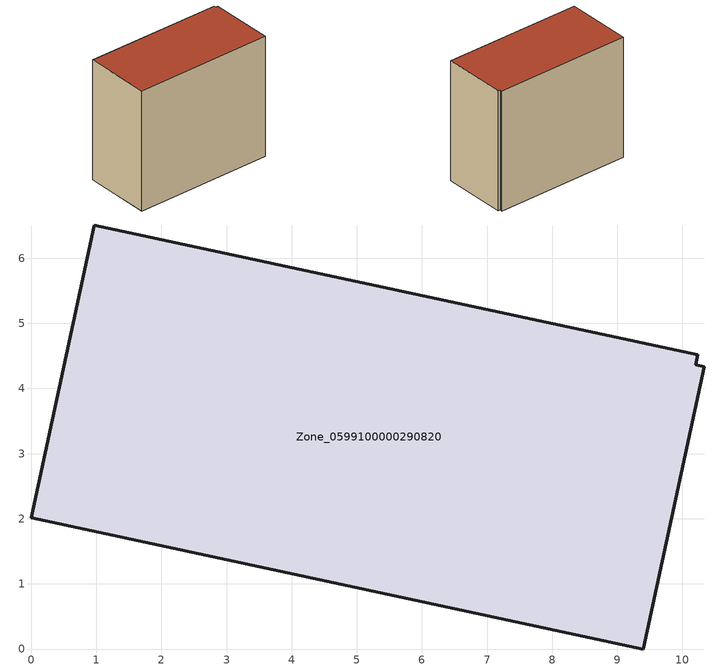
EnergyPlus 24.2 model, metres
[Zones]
Zone_0599100000290820
 floor ground (C_G): 0,2.02 0.97,6.51 10.23,4.52 10.2,4.36 10.34,4.33 9.4,0 z0
 wall outside (C_F): 0.97,6.51 0,2.02 9.4,0 10.34,4.33 10.2,4.36 10.23,4.52 0.97,6.51 z0:8.44
 roof outside (C_R): 0,2.02 9.4,0 10.34,4.33 10.2,4.36 10.23,4.52 0.97,6.51 z8.44
[BUILDING]
Pand.0599100000290820: North Axis=0; Terrain=City; Loads Convergence Tolerance Value=0.04; Temperature Convergence Tolerance Value=0.4; Solar Distribution=FullExterior; Maximum Number of Warmup Days=25; Minimum Number of Warmup Days=1
[Site:Location]
Rotterdam.The.Hague.AP_ZH_NLD Design_Conditions: Latitude=51.96; Longitude=4.45; Time Zone=1; Elevation=-4.5
[SITE:GROUNDTEMPERATURE:BUILDINGSURFACE]
18, 18, 18, 18, 18, 18, 18, 18, 18, 18, 18, 18
[MATERIAL] Thermal Absorptance=0.9; Solar Absorptance=0.7; Visible Absorptance=0.7
Name | Roughness | Thickness | Conductivity | Density | Specific Heat
G.TC.1975-1991 | MediumSmooth | 0.15 | 0.288461 | 540 | 1210
F.TC.1975-1991 | Rough | 0.3 | 0.230769 | 1920 | 840
R.TC.1975-1991 | MediumRough | 0.2 | 0.153846 | 1500 | 1000
[CONSTRUCTION]
C_G: G.TC.1975-1991
C_F: F.TC.1975-1991
C_R: R.TC.1975-1991
[ZONE]
Zone_0599100000290820: Type=1; Multiplier=1; Ceiling Height=Autocalculate; Volume=Autocalculate; Floor Area=autocalculate; Part of Total Floor Area=Yes
[ZONEINFILTRATION:DESIGNFLOWRATE]
Infil_Zone_0599100000290820: Zone or ZoneList or Space or SpaceList=Zone_0599100000290820; Schedule=AlwaysOn; Design Flow Rate Calculation Method=Flow/Area; Flow Rate per Floor Area=0.003; Constant Term Coefficient=1; Temperature Term Coefficient=0; Velocity Term Coefficient=0; Velocity Squared Term Coefficient=0
[HVACTEMPLATE:ZONE:IDEALLOADSAIRSYSTEM]
Zone_0599100000290820: Maximum Heating Supply Air Temperature=50; Minimum Cooling Supply Air Temperature=13; Maximum Heating Supply Air Humidity Ratio=0.0156; Minimum Cooling Supply Air Humidity Ratio=0.0077; Heating Limit=NoLimit; Cooling Limit=NoLimit; Dehumidification Control Type=ConstantSensibleHeatRatio; Cooling Sensible Heat Ratio=0.7; Dehumidification Setpoint=60; Humidification Control Type=None; Humidification Setpoint=30; Outdoor Air Method=None; Outdoor Air Flow Rate per Person=0.00944; Outdoor Air Flow Rate per Zone Floor Area=0; Outdoor Air Flow Rate per Zone=0; Demand Controlled Ventilation Type=None; Outdoor Air Economizer Type=NoEconomizer; Heat Recovery Type=None; Sensible Heat Recovery Effectiveness=0.7; Latent Heat Recovery Effectiveness=0.65
[ZONECONTROL:THERMOSTAT]
ThermostatControl_Zone_0599100000290820: Zone or ZoneList=Zone_0599100000290820; Control Type Schedule=DualSetpointControlType; Control 1=Thermostat_Zone_0599100000290820; Temperature Difference Between Cutout And Setpoint=0
[THERMOSTATSETPOINT:DUALSETPOINT]
Thermostat_Zone_0599100000290820: Heating Setpoint Temperature Schedule=HeatingSetpoint_Zone_0599100000290820; Cooling Setpoint Temperature Schedule=CoolingSetpoint_Zone_0599100000290820
[SCHEDULE:COMPACT]
HeatingSetpoint_Zone_0599100000290820: Through: 12/31, For: AllDays, Until: 24:00, 21
CoolingSetpoint_Zone_0599100000290820: Through: 12/31, For: AllDays, Until: 24:00, 24
DualSetpointControlType: Through: 12/31, For: AllDays, Until: 24:00, 4
AlwaysOn: Through: 12/31, For: AllDays, Until: 24:00, 1
